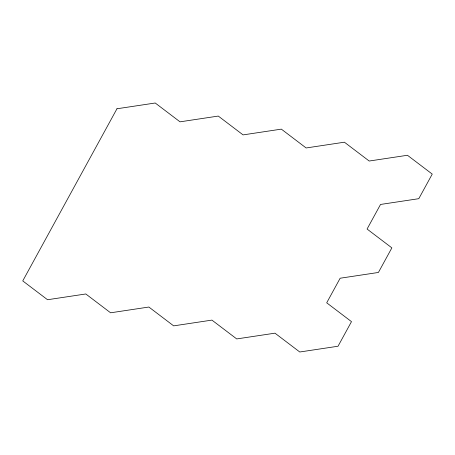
<?xml version="1.0" encoding="UTF-8"?>
<svg xmlns="http://www.w3.org/2000/svg" width="455" height="455" viewBox="0 0 455 455"><rect width="100%" height="100%" fill="white"/><g stroke="black" fill="none" stroke-linecap="round" stroke-linejoin="round"><path stroke-width="0.68" d="M116.969 108.768L22.75 280.906L47.547 299.731L85.807 293.97L110.605 312.801L148.865 307.034L173.662 325.865L211.922 320.104L236.719 338.929L274.974 333.168L299.777 351.994L338.031 346.232L351.493 321.639L326.696 302.814L340.152 278.221L378.412 272.46L391.869 247.867L367.071 229.041L380.534 204.449L418.788 198.687L432.25 174.094L407.452 155.269L369.193 161.03L344.395 142.199L306.135 147.966L281.338 129.135L243.078 134.896L218.281 116.07L180.026 121.832L155.223 103.006L116.969 108.768"/></g></svg>
